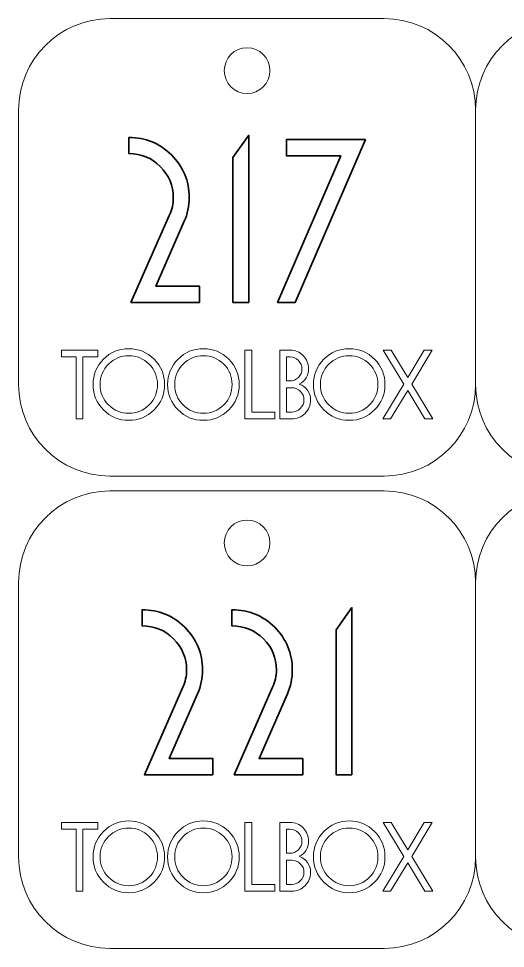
# Model space of a CAD drawing. Header units: inches. Extents: x 269 to 1026, y -294 to 278.
# Drawn here: x 269.5 to 322.7, y -33.1 to 68.5 of the extents above; entities that cross this region are included whole.
import ezdxf

# ---------------------------------------------------------------- set-up
doc = ezdxf.new("R2010")
doc.units = ezdxf.units.IN
doc.header["$MEASUREMENT"] = 0
doc.layers.add('Default', color=7, linetype='Continuous')

# ---------------------------------------------------------------- blocks, each defined once
blk = doc.blocks.new('block 389')
at = {"layer": 'Default', "color": 7, "lineweight": 35}
for points in [[(294.67, 37.49), (292.92, 37.49), (292.92, 53.32), (294.67, 55.77), (294.67, 37.49)], [(307.41, 55.3), (299.74, 37.49), (297.81, 37.49), (304.72, 53.53), (298.77, 53.53), (298.77, 55.3), (307.41, 55.3)]]:
    blk.add_lwpolyline(points, dxfattribs=at)
blk.add_open_spline([(289.28, 37.49), (289.28, 37.49), (281.77, 37.49), (281.77, 37.49), (281.77, 37.49), (285.98, 47.08), (285.98, 47.08), (286.26, 47.64), (286.4, 48.26), (286.4, 48.96), (286.4, 50.27), (285.92, 51.4), (284.97, 52.35), (284.02, 53.29), (282.88, 53.77), (281.54, 53.77), (281.54, 53.77), (281.54, 55.53), (281.54, 55.53), (283.36, 55.53), (284.91, 54.89), (286.2, 53.61), (287.49, 52.33), (288.14, 50.78), (288.14, 48.96), (288.14, 48.02), (287.96, 47.15), (287.59, 46.36), (287.59, 46.36), (284.5, 39.26), (284.5, 39.26), (284.5, 39.26), (289.28, 39.26), (289.28, 39.26), (289.28, 39.26), (289.28, 37.49), (289.28, 37.49)], degree=3, knots=[0, 0, 0, 0, 1, 1, 1, 2, 2, 2, 3, 3, 3, 4, 4, 4, 5, 5, 5, 6, 6, 6, 7, 7, 7, 8, 8, 8, 9, 9, 9, 10, 10, 10, 11, 11, 11, 12, 12, 12, 12], dxfattribs=at)
blk = doc.blocks.new('block 388')
at = {"layer": 'Default'}
blk.add_blockref('block 389', (0, 0), dxfattribs=at)
blk = doc.blocks.new('block 397')
at = {"layer": 'Default', "color": 7, "lineweight": 35}
blk.add_lwpolyline([(305.95, -14.13), (304.21, -14.13), (304.21, 1.7), (305.95, 4.15), (305.95, -14.13)], dxfattribs=at)
for points in [[(290.74, -14.13), (290.74, -14.13), (283.23, -14.13), (283.23, -14.13), (283.23, -14.13), (287.44, -4.54), (287.44, -4.54), (287.72, -3.98), (287.85, -3.36), (287.85, -2.67), (287.85, -1.35), (287.38, -0.22), (286.43, 0.73), (285.48, 1.67), (284.33, 2.14), (282.99, 2.14), (282.99, 2.14), (282.99, 3.91), (282.99, 3.91), (284.81, 3.91), (286.37, 3.27), (287.66, 1.99), (288.95, 0.7), (289.6, -0.85), (289.6, -2.67), (289.6, -3.6), (289.41, -4.47), (289.05, -5.27), (289.05, -5.27), (285.96, -12.36), (285.96, -12.36), (285.96, -12.36), (290.74, -12.36), (290.74, -12.36), (290.74, -12.36), (290.74, -14.13), (290.74, -14.13)], [(300.57, -14.13), (300.57, -14.13), (293.06, -14.13), (293.06, -14.13), (293.06, -14.13), (297.27, -4.54), (297.27, -4.54), (297.54, -3.98), (297.68, -3.36), (297.68, -2.67), (297.68, -1.35), (297.21, -0.22), (296.26, 0.73), (295.31, 1.67), (294.16, 2.14), (292.82, 2.14), (292.82, 2.14), (292.82, 3.91), (292.82, 3.91), (294.64, 3.91), (296.2, 3.27), (297.49, 1.99), (298.78, 0.7), (299.42, -0.85), (299.42, -2.67), (299.42, -3.6), (299.24, -4.47), (298.88, -5.27), (298.88, -5.27), (295.78, -12.36), (295.78, -12.36), (295.78, -12.36), (300.57, -12.36), (300.57, -12.36), (300.57, -12.36), (300.57, -14.13), (300.57, -14.13)]]:
    blk.add_open_spline(points, degree=3, knots=[0, 0, 0, 0, 1, 1, 1, 2, 2, 2, 3, 3, 3, 4, 4, 4, 5, 5, 5, 6, 6, 6, 7, 7, 7, 8, 8, 8, 9, 9, 9, 10, 10, 10, 11, 11, 11, 12, 12, 12, 12], dxfattribs=at)
blk = doc.blocks.new('block 396')
at = {"layer": 'Default'}
blk.add_blockref('block 397', (0, 0), dxfattribs=at)
blk = doc.blocks.new('block 660')
at = {"layer": 'Default', "color": 240, "lineweight": 9}
blk.add_open_spline([(279.47, 18.52), (279.47, 18.52), (309.47, 18.52), (309.47, 18.52), (314.99, 18.52), (319.47, 22.99), (319.47, 28.52), (319.47, 28.52), (319.47, 58.52), (319.47, 58.52), (319.47, 64.04), (314.99, 68.52), (309.47, 68.52), (309.47, 68.52), (279.47, 68.52), (279.47, 68.52), (273.95, 68.52), (269.47, 64.04), (269.47, 58.52), (269.47, 58.52), (269.47, 28.52), (269.47, 28.52), (269.47, 22.99), (273.95, 18.52), (279.47, 18.52)], degree=3, knots=[0, 0, 0, 0, 1, 1, 1, 2, 2, 2, 3, 3, 3, 4, 4, 4, 5, 5, 5, 6, 6, 6, 7, 7, 7, 8, 8, 8, 8], dxfattribs=at)
blk = doc.blocks.new('block 661')
at = {"layer": 'Default', "color": 240, "lineweight": 9}
blk.add_open_spline([(291.97, 62.83), (291.97, 64.22), (293.09, 65.33), (294.47, 65.33), (295.85, 65.33), (296.97, 64.22), (296.97, 62.83), (296.97, 61.45), (295.85, 60.33), (294.47, 60.33), (293.09, 60.33), (291.97, 61.45), (291.97, 62.83)], degree=3, knots=[0, 0, 0, 0, 1, 1, 1, 2, 2, 2, 3, 3, 3, 4, 4, 4, 4], dxfattribs=at)
blk = doc.blocks.new('block 662')
at = {"layer": 'Default', "color": 7, "lineweight": 5}
blk.add_lwpolyline([(278.15, 31.54), (276.51, 31.54), (276.51, 24.76), (275.77, 24.76), (275.77, 31.54), (274.15, 31.54), (274.15, 32.29), (278.15, 32.29), (278.15, 31.54)], dxfattribs=at)
blk = doc.blocks.new('block 663')
at = {"layer": 'Default', "color": 7, "lineweight": 5}
blk.add_open_spline([(285.45, 28.52), (285.45, 27.44), (285.07, 26.52), (284.3, 25.76), (283.54, 24.99), (282.61, 24.61), (281.53, 24.61), (280.45, 24.61), (279.52, 24.99), (278.76, 25.76), (278, 26.52), (277.62, 27.44), (277.62, 28.52), (277.62, 29.6), (278, 30.53), (278.76, 31.29), (279.52, 32.06), (280.45, 32.44), (281.53, 32.44), (282.61, 32.44), (283.54, 32.06), (284.3, 31.29), (285.07, 30.53), (285.45, 29.6), (285.45, 28.52)], degree=3, knots=[0, 0, 0, 0, 1, 1, 1, 2, 2, 2, 3, 3, 3, 4, 4, 4, 5, 5, 5, 6, 6, 6, 7, 7, 7, 8, 8, 8, 8], dxfattribs=at)
blk = doc.blocks.new('block 664')
at = {"layer": 'Default', "color": 7, "lineweight": 5}
blk.add_open_spline([(284.67, 28.52), (284.67, 29.39), (284.37, 30.13), (283.75, 30.75), (283.14, 31.36), (282.4, 31.67), (281.53, 31.67), (280.67, 31.67), (279.93, 31.36), (279.31, 30.75), (278.7, 30.13), (278.39, 29.39), (278.39, 28.52), (278.39, 27.65), (278.7, 26.91), (279.31, 26.3), (279.93, 25.68), (280.67, 25.38), (281.53, 25.38), (282.4, 25.38), (283.14, 25.68), (283.75, 26.3), (284.37, 26.91), (284.67, 27.65), (284.67, 28.52)], degree=3, knots=[0, 0, 0, 0, 1, 1, 1, 2, 2, 2, 3, 3, 3, 4, 4, 4, 5, 5, 5, 6, 6, 6, 7, 7, 7, 8, 8, 8, 8], dxfattribs=at)
blk = doc.blocks.new('block 665')
at = {"layer": 'Default', "color": 7, "lineweight": 5}
blk.add_open_spline([(293.61, 28.52), (293.61, 27.44), (293.23, 26.52), (292.47, 25.76), (291.7, 24.99), (290.78, 24.61), (289.69, 24.61), (288.61, 24.61), (287.68, 24.99), (286.92, 25.76), (286.16, 26.52), (285.78, 27.44), (285.78, 28.52), (285.78, 29.6), (286.16, 30.53), (286.92, 31.29), (287.68, 32.06), (288.61, 32.44), (289.69, 32.44), (290.78, 32.44), (291.7, 32.06), (292.47, 31.29), (293.23, 30.53), (293.61, 29.6), (293.61, 28.52)], degree=3, knots=[0, 0, 0, 0, 1, 1, 1, 2, 2, 2, 3, 3, 3, 4, 4, 4, 5, 5, 5, 6, 6, 6, 7, 7, 7, 8, 8, 8, 8], dxfattribs=at)
blk = doc.blocks.new('block 666')
at = {"layer": 'Default', "color": 7, "lineweight": 5}
blk.add_open_spline([(292.83, 28.52), (292.83, 29.39), (292.53, 30.13), (291.92, 30.75), (291.3, 31.36), (290.56, 31.67), (289.69, 31.67), (288.83, 31.67), (288.09, 31.36), (287.47, 30.75), (286.86, 30.13), (286.55, 29.39), (286.55, 28.52), (286.55, 27.65), (286.86, 26.91), (287.47, 26.3), (288.09, 25.68), (288.83, 25.38), (289.69, 25.38), (290.56, 25.38), (291.3, 25.68), (291.92, 26.3), (292.53, 26.91), (292.83, 27.65), (292.83, 28.52)], degree=3, knots=[0, 0, 0, 0, 1, 1, 1, 2, 2, 2, 3, 3, 3, 4, 4, 4, 5, 5, 5, 6, 6, 6, 7, 7, 7, 8, 8, 8, 8], dxfattribs=at)
blk = doc.blocks.new('block 667')
at = {"layer": 'Default', "color": 7, "lineweight": 5}
blk.add_lwpolyline([(297.5, 24.76), (294.24, 24.76), (294.24, 32.29), (294.98, 32.29), (294.98, 25.51), (297.5, 25.51), (297.5, 24.76)], dxfattribs=at)
blk = doc.blocks.new('block 668')
at = {"layer": 'Default', "color": 7, "lineweight": 5}
blk.add_open_spline([(301.42, 26.84), (301.42, 26.27), (301.22, 25.78), (300.81, 25.37), (300.41, 24.96), (299.92, 24.76), (299.35, 24.76), (299.35, 24.76), (298.05, 24.76), (298.05, 24.76), (298.05, 24.76), (298.05, 32.29), (298.05, 32.29), (298.05, 32.29), (299.17, 32.29), (299.17, 32.29), (299.74, 32.29), (300.22, 32.08), (300.61, 31.68), (301.01, 31.28), (301.2, 30.79), (301.2, 30.22), (301.2, 29.47), (300.86, 28.92), (300.18, 28.58), (300.56, 28.44), (300.87, 28.22), (301.09, 27.91), (301.31, 27.6), (301.42, 27.24), (301.42, 26.84)], degree=3, knots=[0, 0, 0, 0, 1, 1, 1, 2, 2, 2, 3, 3, 3, 4, 4, 4, 5, 5, 5, 6, 6, 6, 7, 7, 7, 8, 8, 8, 9, 9, 9, 10, 10, 10, 10], dxfattribs=at)
blk = doc.blocks.new('block 669')
at = {"layer": 'Default', "color": 7, "lineweight": 5}
blk.add_open_spline([(300.47, 30.22), (300.47, 30.58), (300.34, 30.89), (300.08, 31.15), (299.83, 31.41), (299.52, 31.54), (299.17, 31.54), (299.17, 31.54), (298.79, 31.54), (298.79, 31.54), (298.79, 31.54), (298.79, 28.91), (298.79, 28.91), (298.79, 28.91), (299.14, 28.91), (299.14, 28.91), (299.51, 28.91), (299.82, 29.04), (300.08, 29.3), (300.34, 29.55), (300.47, 29.86), (300.47, 30.22)], degree=3, knots=[0, 0, 0, 0, 1, 1, 1, 2, 2, 2, 3, 3, 3, 4, 4, 4, 5, 5, 5, 6, 6, 6, 7, 7, 7, 7], dxfattribs=at)
blk = doc.blocks.new('block 670')
at = {"layer": 'Default', "color": 7, "lineweight": 5}
blk.add_open_spline([(300.69, 26.84), (300.69, 27.2), (300.56, 27.52), (300.29, 27.78), (300.03, 28.04), (299.71, 28.17), (299.34, 28.17), (299.34, 28.17), (298.79, 28.17), (298.79, 28.17), (298.79, 28.17), (298.79, 25.51), (298.79, 25.51), (298.79, 25.51), (299.34, 25.51), (299.34, 25.51), (299.71, 25.51), (300.03, 25.64), (300.29, 25.9), (300.56, 26.16), (300.69, 26.47), (300.69, 26.84)], degree=3, knots=[0, 0, 0, 0, 1, 1, 1, 2, 2, 2, 3, 3, 3, 4, 4, 4, 5, 5, 5, 6, 6, 6, 7, 7, 7, 7], dxfattribs=at)
blk = doc.blocks.new('block 671')
at = {"layer": 'Default', "color": 7, "lineweight": 5}
blk.add_open_spline([(309.56, 28.52), (309.56, 27.44), (309.18, 26.52), (308.42, 25.76), (307.65, 24.99), (306.73, 24.61), (305.64, 24.61), (304.56, 24.61), (303.63, 24.99), (302.87, 25.76), (302.11, 26.52), (301.73, 27.44), (301.73, 28.52), (301.73, 29.6), (302.11, 30.53), (302.87, 31.29), (303.63, 32.06), (304.56, 32.44), (305.64, 32.44), (306.73, 32.44), (307.65, 32.06), (308.42, 31.29), (309.18, 30.53), (309.56, 29.6), (309.56, 28.52)], degree=3, knots=[0, 0, 0, 0, 1, 1, 1, 2, 2, 2, 3, 3, 3, 4, 4, 4, 5, 5, 5, 6, 6, 6, 7, 7, 7, 8, 8, 8, 8], dxfattribs=at)
blk = doc.blocks.new('block 672')
at = {"layer": 'Default', "color": 7, "lineweight": 5}
blk.add_open_spline([(308.78, 28.52), (308.78, 29.39), (308.48, 30.13), (307.87, 30.75), (307.25, 31.36), (306.51, 31.67), (305.64, 31.67), (304.78, 31.67), (304.04, 31.36), (303.42, 30.75), (302.81, 30.13), (302.5, 29.39), (302.5, 28.52), (302.5, 27.65), (302.81, 26.91), (303.42, 26.3), (304.04, 25.68), (304.78, 25.38), (305.64, 25.38), (306.51, 25.38), (307.25, 25.68), (307.87, 26.3), (308.48, 26.91), (308.78, 27.65), (308.78, 28.52)], degree=3, knots=[0, 0, 0, 0, 1, 1, 1, 2, 2, 2, 3, 3, 3, 4, 4, 4, 5, 5, 5, 6, 6, 6, 7, 7, 7, 8, 8, 8, 8], dxfattribs=at)
blk = doc.blocks.new('block 673')
at = {"layer": 'Default', "color": 7, "lineweight": 5}
blk.add_lwpolyline([(314.79, 24.76), (313.92, 24.76), (312.06, 27.86), (310.18, 24.76), (309.31, 24.76), (311.62, 28.56), (309.37, 32.29), (310.24, 32.29), (312.05, 29.3), (313.86, 32.29), (314.73, 32.29), (312.49, 28.56), (314.79, 24.76)], dxfattribs=at)
blk = doc.blocks.new('block 674')
at = {"layer": 'Default', "color": 240, "lineweight": 9}
blk.add_open_spline([(329.47, 18.52), (329.47, 18.52), (359.47, 18.52), (359.47, 18.52), (364.99, 18.52), (369.47, 22.99), (369.47, 28.52), (369.47, 28.52), (369.47, 58.52), (369.47, 58.52), (369.47, 64.04), (364.99, 68.52), (359.47, 68.52), (359.47, 68.52), (329.47, 68.52), (329.47, 68.52), (323.95, 68.52), (319.47, 64.04), (319.47, 58.52), (319.47, 58.52), (319.47, 28.52), (319.47, 28.52), (319.47, 22.99), (323.95, 18.52), (329.47, 18.52)], degree=3, knots=[0, 0, 0, 0, 1, 1, 1, 2, 2, 2, 3, 3, 3, 4, 4, 4, 5, 5, 5, 6, 6, 6, 7, 7, 7, 8, 8, 8, 8], dxfattribs=at)
blk = doc.blocks.new('block 720')
at = {"layer": 'Default', "color": 240, "lineweight": 9}
blk.add_open_spline([(279.47, -33.11), (279.47, -33.11), (309.47, -33.11), (309.47, -33.11), (314.99, -33.11), (319.47, -28.63), (319.47, -23.11), (319.47, -23.11), (319.47, 6.89), (319.47, 6.89), (319.47, 12.42), (314.99, 16.89), (309.47, 16.89), (309.47, 16.89), (279.47, 16.89), (279.47, 16.89), (273.95, 16.89), (269.47, 12.42), (269.47, 6.89), (269.47, 6.89), (269.47, -23.11), (269.47, -23.11), (269.47, -28.63), (273.95, -33.11), (279.47, -33.11)], degree=3, knots=[0, 0, 0, 0, 1, 1, 1, 2, 2, 2, 3, 3, 3, 4, 4, 4, 5, 5, 5, 6, 6, 6, 7, 7, 7, 8, 8, 8, 8], dxfattribs=at)
blk = doc.blocks.new('block 721')
at = {"layer": 'Default', "color": 240, "lineweight": 9}
blk.add_open_spline([(291.97, 11.21), (291.97, 12.59), (293.09, 13.71), (294.47, 13.71), (295.85, 13.71), (296.97, 12.59), (296.97, 11.21), (296.97, 9.83), (295.85, 8.71), (294.47, 8.71), (293.09, 8.71), (291.97, 9.83), (291.97, 11.21)], degree=3, knots=[0, 0, 0, 0, 1, 1, 1, 2, 2, 2, 3, 3, 3, 4, 4, 4, 4], dxfattribs=at)
blk = doc.blocks.new('block 722')
at = {"layer": 'Default', "color": 7, "lineweight": 5}
blk.add_lwpolyline([(278.15, -20.08), (276.51, -20.08), (276.51, -26.86), (275.77, -26.86), (275.77, -20.08), (274.15, -20.08), (274.15, -19.34), (278.15, -19.34), (278.15, -20.08)], dxfattribs=at)
blk = doc.blocks.new('block 723')
at = {"layer": 'Default', "color": 7, "lineweight": 5}
blk.add_open_spline([(285.45, -23.11), (285.45, -24.18), (285.07, -25.1), (284.3, -25.87), (283.54, -26.63), (282.61, -27.02), (281.53, -27.02), (280.45, -27.02), (279.52, -26.63), (278.76, -25.87), (278, -25.1), (277.62, -24.18), (277.62, -23.11), (277.62, -22.02), (278, -21.1), (278.76, -20.33), (279.52, -19.57), (280.45, -19.18), (281.53, -19.18), (282.61, -19.18), (283.54, -19.57), (284.3, -20.33), (285.07, -21.1), (285.45, -22.02), (285.45, -23.11)], degree=3, knots=[0, 0, 0, 0, 1, 1, 1, 2, 2, 2, 3, 3, 3, 4, 4, 4, 5, 5, 5, 6, 6, 6, 7, 7, 7, 8, 8, 8, 8], dxfattribs=at)
blk = doc.blocks.new('block 724')
at = {"layer": 'Default', "color": 7, "lineweight": 5}
blk.add_open_spline([(284.67, -23.11), (284.67, -22.23), (284.37, -21.49), (283.75, -20.88), (283.14, -20.26), (282.4, -19.95), (281.53, -19.95), (280.67, -19.95), (279.93, -20.26), (279.31, -20.88), (278.7, -21.49), (278.39, -22.23), (278.39, -23.11), (278.39, -23.97), (278.7, -24.71), (279.31, -25.32), (279.93, -25.94), (280.67, -26.25), (281.53, -26.25), (282.4, -26.25), (283.14, -25.94), (283.75, -25.32), (284.37, -24.71), (284.67, -23.97), (284.67, -23.11)], degree=3, knots=[0, 0, 0, 0, 1, 1, 1, 2, 2, 2, 3, 3, 3, 4, 4, 4, 5, 5, 5, 6, 6, 6, 7, 7, 7, 8, 8, 8, 8], dxfattribs=at)
blk = doc.blocks.new('block 725')
at = {"layer": 'Default', "color": 7, "lineweight": 5}
blk.add_open_spline([(293.61, -23.11), (293.61, -24.18), (293.23, -25.1), (292.47, -25.87), (291.7, -26.63), (290.78, -27.02), (289.69, -27.02), (288.61, -27.02), (287.68, -26.63), (286.92, -25.87), (286.16, -25.1), (285.78, -24.18), (285.78, -23.11), (285.78, -22.02), (286.16, -21.1), (286.92, -20.33), (287.68, -19.57), (288.61, -19.18), (289.69, -19.18), (290.78, -19.18), (291.7, -19.57), (292.47, -20.33), (293.23, -21.1), (293.61, -22.02), (293.61, -23.11)], degree=3, knots=[0, 0, 0, 0, 1, 1, 1, 2, 2, 2, 3, 3, 3, 4, 4, 4, 5, 5, 5, 6, 6, 6, 7, 7, 7, 8, 8, 8, 8], dxfattribs=at)
blk = doc.blocks.new('block 726')
at = {"layer": 'Default', "color": 7, "lineweight": 5}
blk.add_open_spline([(292.83, -23.11), (292.83, -22.23), (292.53, -21.49), (291.92, -20.88), (291.3, -20.26), (290.56, -19.95), (289.69, -19.95), (288.83, -19.95), (288.09, -20.26), (287.47, -20.88), (286.86, -21.49), (286.55, -22.23), (286.55, -23.11), (286.55, -23.97), (286.86, -24.71), (287.47, -25.32), (288.09, -25.94), (288.83, -26.25), (289.69, -26.25), (290.56, -26.25), (291.3, -25.94), (291.92, -25.32), (292.53, -24.71), (292.83, -23.97), (292.83, -23.11)], degree=3, knots=[0, 0, 0, 0, 1, 1, 1, 2, 2, 2, 3, 3, 3, 4, 4, 4, 5, 5, 5, 6, 6, 6, 7, 7, 7, 8, 8, 8, 8], dxfattribs=at)
blk = doc.blocks.new('block 727')
at = {"layer": 'Default', "color": 7, "lineweight": 5}
blk.add_lwpolyline([(297.5, -26.86), (294.24, -26.86), (294.24, -19.34), (294.98, -19.34), (294.98, -26.12), (297.5, -26.12), (297.5, -26.86)], dxfattribs=at)
blk = doc.blocks.new('block 728')
at = {"layer": 'Default', "color": 7, "lineweight": 5}
blk.add_open_spline([(301.42, -24.79), (301.42, -25.36), (301.22, -25.85), (300.81, -26.25), (300.41, -26.66), (299.92, -26.86), (299.35, -26.86), (299.35, -26.86), (298.05, -26.86), (298.05, -26.86), (298.05, -26.86), (298.05, -19.34), (298.05, -19.34), (298.05, -19.34), (299.17, -19.34), (299.17, -19.34), (299.74, -19.34), (300.22, -19.54), (300.61, -19.94), (301.01, -20.34), (301.2, -20.83), (301.2, -21.4), (301.2, -22.16), (300.86, -22.7), (300.18, -23.04), (300.56, -23.18), (300.87, -23.4), (301.09, -23.71), (301.31, -24.03), (301.42, -24.38), (301.42, -24.79)], degree=3, knots=[0, 0, 0, 0, 1, 1, 1, 2, 2, 2, 3, 3, 3, 4, 4, 4, 5, 5, 5, 6, 6, 6, 7, 7, 7, 8, 8, 8, 9, 9, 9, 10, 10, 10, 10], dxfattribs=at)
blk = doc.blocks.new('block 729')
at = {"layer": 'Default', "color": 7, "lineweight": 5}
blk.add_open_spline([(300.47, -21.4), (300.47, -21.04), (300.34, -20.73), (300.08, -20.47), (299.83, -20.21), (299.52, -20.08), (299.17, -20.08), (299.17, -20.08), (298.79, -20.08), (298.79, -20.08), (298.79, -20.08), (298.79, -22.71), (298.79, -22.71), (298.79, -22.71), (299.14, -22.71), (299.14, -22.71), (299.51, -22.71), (299.82, -22.58), (300.08, -22.33), (300.34, -22.07), (300.47, -21.76), (300.47, -21.4)], degree=3, knots=[0, 0, 0, 0, 1, 1, 1, 2, 2, 2, 3, 3, 3, 4, 4, 4, 5, 5, 5, 6, 6, 6, 7, 7, 7, 7], dxfattribs=at)
blk = doc.blocks.new('block 730')
at = {"layer": 'Default', "color": 7, "lineweight": 5}
blk.add_open_spline([(300.69, -24.79), (300.69, -24.42), (300.56, -24.11), (300.29, -23.85), (300.03, -23.59), (299.71, -23.46), (299.34, -23.46), (299.34, -23.46), (298.79, -23.46), (298.79, -23.46), (298.79, -23.46), (298.79, -26.12), (298.79, -26.12), (298.79, -26.12), (299.34, -26.12), (299.34, -26.12), (299.71, -26.12), (300.03, -25.99), (300.29, -25.73), (300.56, -25.47), (300.69, -25.15), (300.69, -24.79)], degree=3, knots=[0, 0, 0, 0, 1, 1, 1, 2, 2, 2, 3, 3, 3, 4, 4, 4, 5, 5, 5, 6, 6, 6, 7, 7, 7, 7], dxfattribs=at)
blk = doc.blocks.new('block 731')
at = {"layer": 'Default', "color": 7, "lineweight": 5}
blk.add_open_spline([(309.56, -23.11), (309.56, -24.18), (309.18, -25.1), (308.42, -25.87), (307.65, -26.63), (306.73, -27.02), (305.64, -27.02), (304.56, -27.02), (303.63, -26.63), (302.87, -25.87), (302.11, -25.1), (301.73, -24.18), (301.73, -23.11), (301.73, -22.02), (302.11, -21.1), (302.87, -20.33), (303.63, -19.57), (304.56, -19.18), (305.64, -19.18), (306.73, -19.18), (307.65, -19.57), (308.42, -20.33), (309.18, -21.1), (309.56, -22.02), (309.56, -23.11)], degree=3, knots=[0, 0, 0, 0, 1, 1, 1, 2, 2, 2, 3, 3, 3, 4, 4, 4, 5, 5, 5, 6, 6, 6, 7, 7, 7, 8, 8, 8, 8], dxfattribs=at)
blk = doc.blocks.new('block 732')
at = {"layer": 'Default', "color": 7, "lineweight": 5}
blk.add_open_spline([(308.78, -23.11), (308.78, -22.23), (308.48, -21.49), (307.87, -20.88), (307.25, -20.26), (306.51, -19.95), (305.64, -19.95), (304.78, -19.95), (304.04, -20.26), (303.42, -20.88), (302.81, -21.49), (302.5, -22.23), (302.5, -23.11), (302.5, -23.97), (302.81, -24.71), (303.42, -25.32), (304.04, -25.94), (304.78, -26.25), (305.64, -26.25), (306.51, -26.25), (307.25, -25.94), (307.87, -25.32), (308.48, -24.71), (308.78, -23.97), (308.78, -23.11)], degree=3, knots=[0, 0, 0, 0, 1, 1, 1, 2, 2, 2, 3, 3, 3, 4, 4, 4, 5, 5, 5, 6, 6, 6, 7, 7, 7, 8, 8, 8, 8], dxfattribs=at)
blk = doc.blocks.new('block 733')
at = {"layer": 'Default', "color": 7, "lineweight": 5}
blk.add_lwpolyline([(314.79, -26.86), (313.92, -26.86), (312.06, -23.76), (310.18, -26.86), (309.31, -26.86), (311.62, -23.06), (309.37, -19.34), (310.24, -19.34), (312.05, -22.33), (313.86, -19.34), (314.73, -19.34), (312.49, -23.06), (314.79, -26.86)], dxfattribs=at)
blk = doc.blocks.new('block 734')
at = {"layer": 'Default', "color": 240, "lineweight": 9}
blk.add_open_spline([(329.47, -33.11), (329.47, -33.11), (359.47, -33.11), (359.47, -33.11), (364.99, -33.11), (369.47, -28.63), (369.47, -23.11), (369.47, -23.11), (369.47, 6.89), (369.47, 6.89), (369.47, 12.42), (364.99, 16.89), (359.47, 16.89), (359.47, 16.89), (329.47, 16.89), (329.47, 16.89), (323.95, 16.89), (319.47, 12.42), (319.47, 6.89), (319.47, 6.89), (319.47, -23.11), (319.47, -23.11), (319.47, -28.63), (323.95, -33.11), (329.47, -33.11)], degree=3, knots=[0, 0, 0, 0, 1, 1, 1, 2, 2, 2, 3, 3, 3, 4, 4, 4, 5, 5, 5, 6, 6, 6, 7, 7, 7, 8, 8, 8, 8], dxfattribs=at)

msp = doc.modelspace()

# ---------------------------------------------------------------- block references
at = {"layer": 'Default'}
for name in ['block 660', 'block 674', 'block 661', 'block 388', 'block 662', 'block 663', 'block 664', 'block 665', 'block 666', 'block 667', 'block 668', 'block 669', 'block 671', 'block 672', 'block 673', 'block 670', 'block 720', 'block 734', 'block 721', 'block 396', 'block 723', 'block 725', 'block 731', 'block 722', 'block 724', 'block 726', 'block 727', 'block 728', 'block 729', 'block 732', 'block 733', 'block 730']:
    msp.add_blockref(name, (0, 0), dxfattribs=at)

doc.saveas('drawing.dxf')
